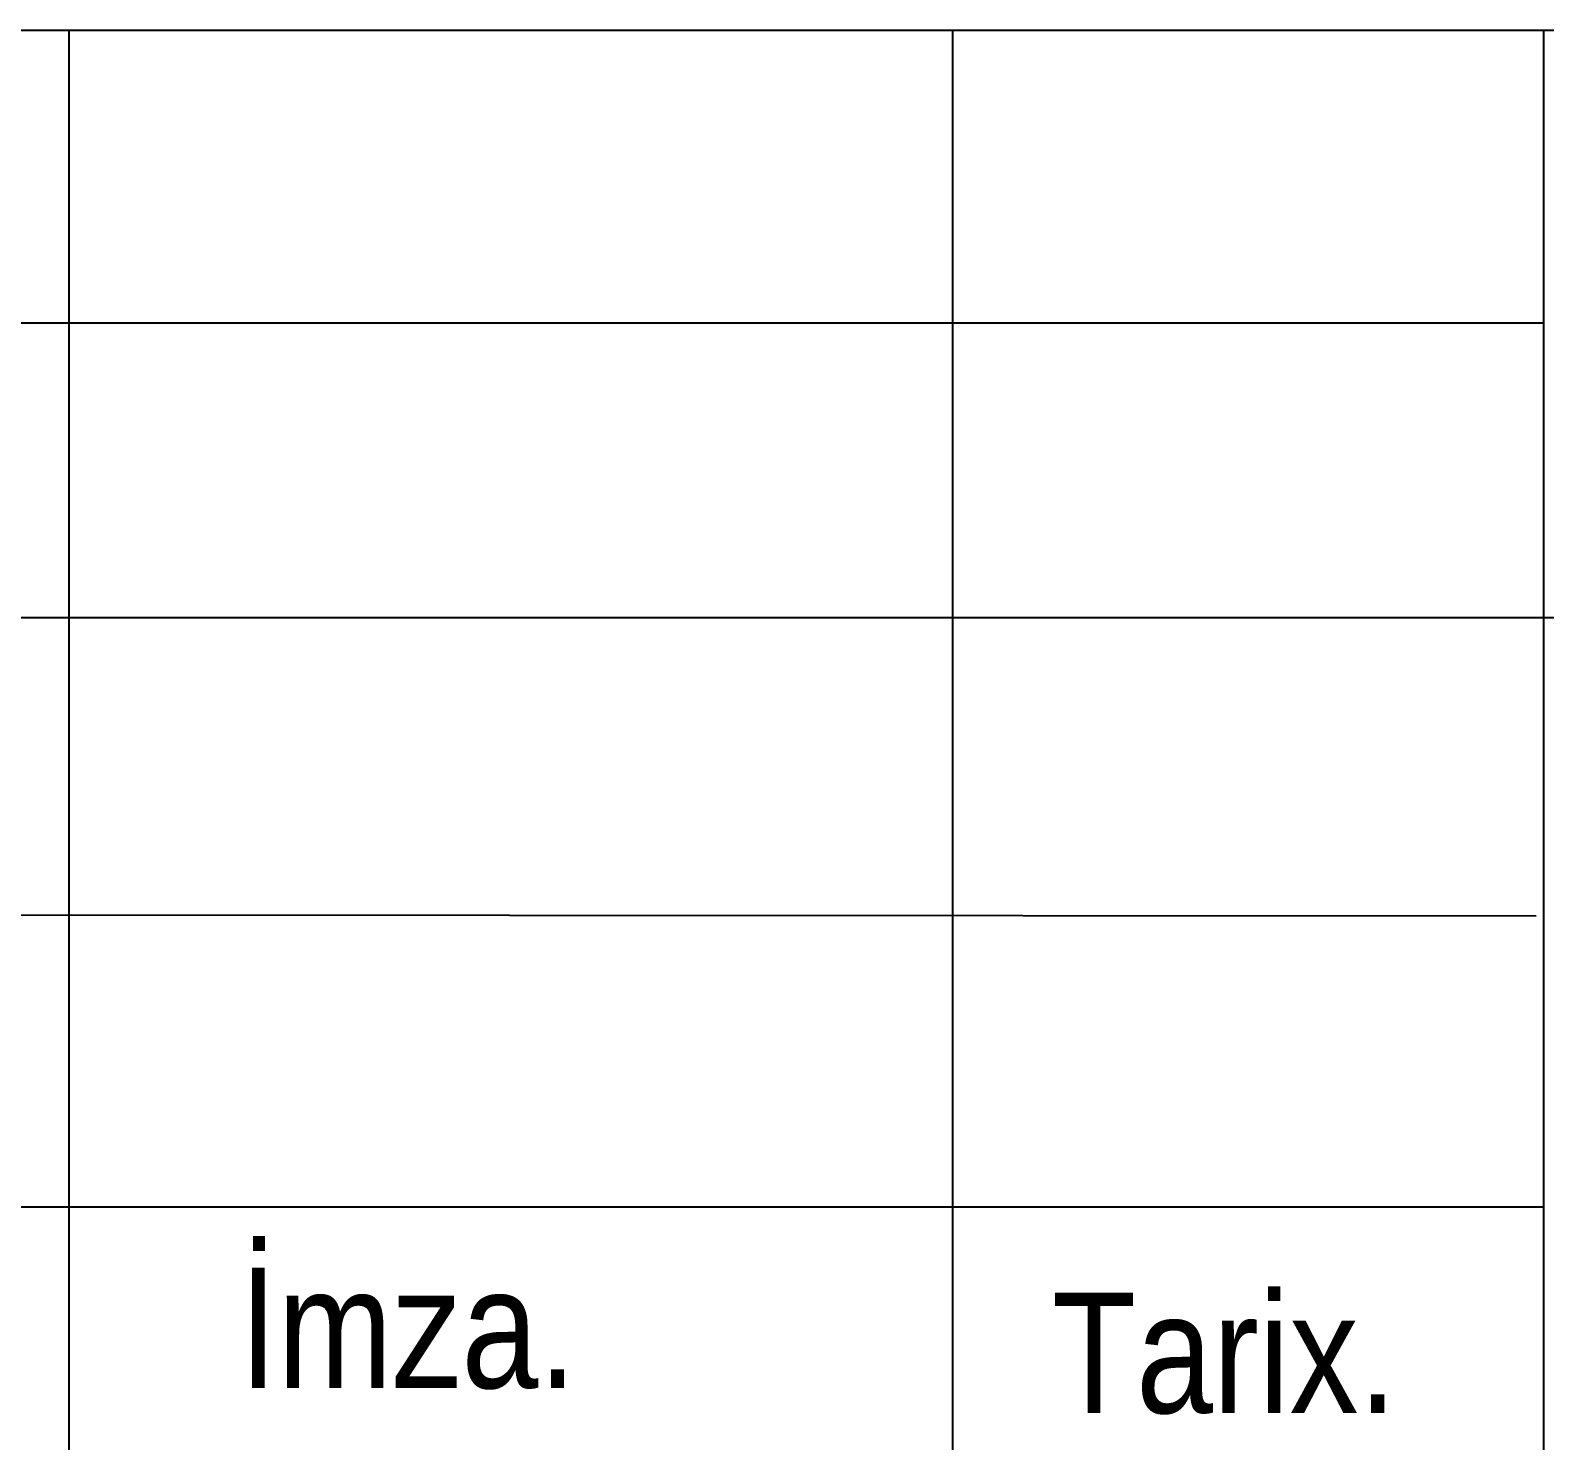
# Model space of a CAD drawing. Header units: millimetres. Extents: x 806395 to 1617731, y -246149 to 193681.
# Drawn here: x 1602644 to 1605214, y -242543 to -240150 of the extents above; entities that cross this region are included whole.
import ezdxf

# ---------------------------------------------------------------- set-up
doc = ezdxf.new("R2010")
doc.units = ezdxf.units.MM
doc.styles.add('style6', font='ARIALN.TTF', dxfattribs={"height": 300})

# ---------------------------------------------------------------- blocks, each defined once
blk = doc.blocks.new('vververvg')
at = {"lineweight": 25, "ltscale": 15}
for p, q in [((1597882.2, -44360.7), (1617212, -44360.7)), ((1602059.1, -44360.7), (1602059.1, -50104.7)), ((1603626.4, -50104.7), (1603626.4, -44360.9)), ((1604673.8, -44360.9), (1604673.8, -50106.1)), ((1597890.3, -44879.2), (1604673.8, -44879.2)), ((1597890.3, -45401.6), (1604673.8, -45401.6)), ((1604673.8, -45401.6), (1617213.3, -45401.6)), ((1604661.1, -45931.4), (1597880.8, -45926.7)), ((1597890.3, -46446.5), (1604673.8, -46446.5))]:
    blk.add_line(p, q, dxfattribs=at)
at = {"lineweight": 5, "ltscale": 15}
for p, q in [((1599972, -44360.7), (1602061.7, -44360.7)), ((1603628.9, -44360.9), (1604673.8, -44360.9)), ((1604666.9, -44879.3), (1604666.9, -44879.3))]:
    blk.add_line(p, q, dxfattribs=at)
at = {"lineweight": 25, "width": 6455.657, "attachment_point": 1, "style": 'style6'}
for s, insert, char_height in [('{\\fArial Narrow|b0|i0|c238|p34;İmza.\\fArial|b0|i0|c238|p34; }', (1602361.3, -46554.2), 213.615), ('Tarix.', (1603802.2, -46598.5), 213.61)]:
    blk.add_mtext(s, dxfattribs=dict(at, insert=insert, char_height=char_height))

msp = doc.modelspace()

# ---------------------------------------------------------------- block references
at = {"xscale": 0.9571006380484487, "yscale": 0.9571006380484487, "zscale": 0.9571006380484487}
msp.add_blockref('vververvg', (69377.349, -197692.07), dxfattribs=at)

doc.saveas('drawing.dxf')
